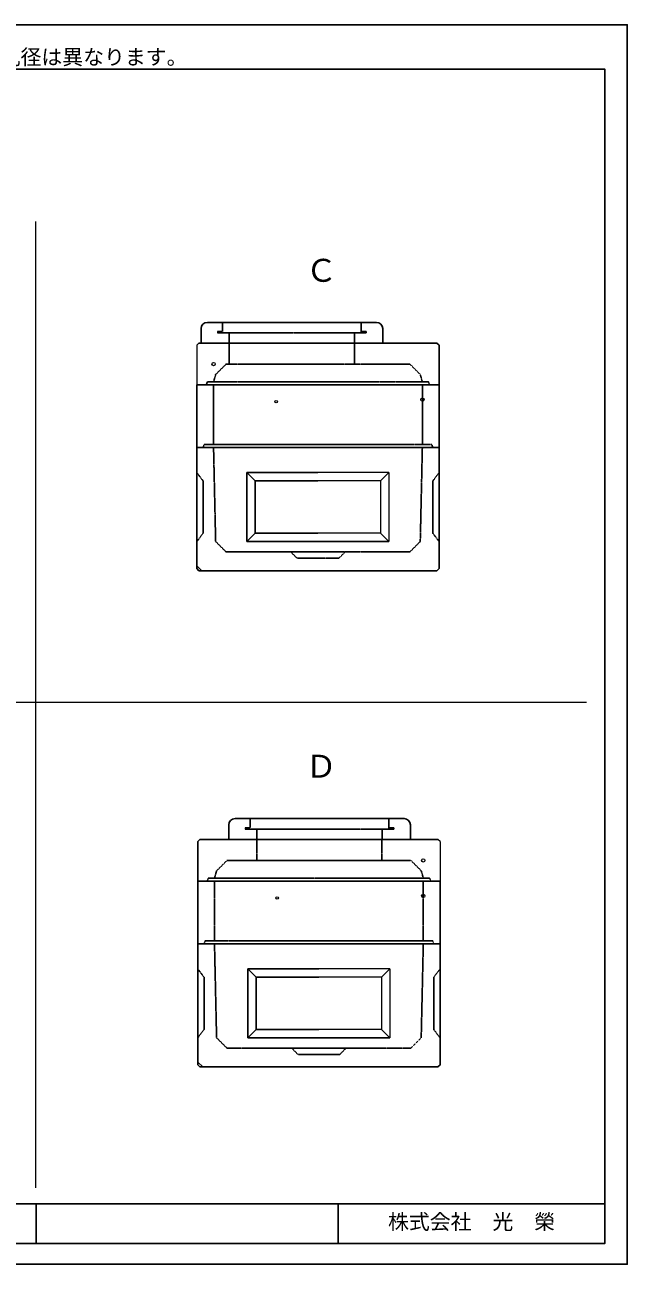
# Model space of a CAD drawing. Units: millimetres, scale not verified. Extents: x -420 to 421, y -297 to 297.
# Drawn here: x 132 to 421, y -297 to 297 of the extents above; entities that cross this region are included whole.
import ezdxf
from ezdxf.enums import TextEntityAlignment as Align

# ---------------------------------------------------------------- set-up
doc = ezdxf.new("R2010")
doc.units = ezdxf.units.MM
doc.linetypes.add('USER2', pattern=[4.7625, 3.175, -1.5875])
doc.layers.add('0-0', color=7, linetype='Continuous')
for name, color, linetype, lineweight in [('0-1_0', 9, 'Continuous', 25), ('0-2_dims', 7, 'Continuous', 18), ('0-3_pen1実線', 4, 'Continuous', 13), ('0-4_pen2実線', 3, 'Continuous', 13), ('0-5_pen3実線', 7, 'Continuous', 25), ('0-6_pen4実線', 7, 'Continuous', 25), ('0-7_pen2破線', 3, 'USER2', 25), ('0-9_draw', 7, 'Continuous', 13)]:
    doc.layers.add(name, color=color, linetype=linetype, lineweight=lineweight)
doc.styles.add('ＭＳ ゴシック', font='')
doc.styles.get('ＭＳ ゴシック').set_extended_font_data('MS Gothic')

# ---------------------------------------------------------------- blocks, each defined once
blk = doc.blocks.new('部分図 1')
at = {"layer": '0-1_0'}
blk.add_lwpolyline([(0, 0), (16824, 0), (16824, 11878), (0, 11878)], close=True, dxfattribs=at)
at = {"layer": '0-2_dims'}
for p, q in [((11159.96, 731.96), (11159.96, 9993)), ((16434, 5383), (5700, 5383))]:
    blk.add_line(p, q, dxfattribs=at)
at = {"layer": '0-3_pen1実線'}
for p, q in [((13012.67, 8920.19), (13006.71, 8926.15)), ((12748.83, 6646), (12701.93, 6692.9)), ((13277.87, 4164.32), (13271.91, 4170.27)), ((12757.83, 1890), (12710.93, 1936.9))]:
    blk.add_line(p, q, dxfattribs=at)
at = {"layer": '0-4_pen2実線'}
for p, q in [((12900.67, 8938.15), (12900.67, 8926.15)), ((13165.87, 4182.27), (13165.87, 4170.27))]:
    blk.add_line(p, q, dxfattribs=at)
for centre, radius in [((12861.93, 8626.08), 16), ((13461.93, 8266), 12), ((14861.93, 8286), 16), ((14870.93, 3870.2), 16), ((13470.93, 3510), 12), ((14870.93, 3530), 16)]:
    blk.add_circle(centre, radius, dxfattribs=at)
at = {"layer": '0-5_pen3実線'}
for p, q in [((12742.67, 8966.15), (12742.67, 8826.15)), ((14422.67, 9026.15), (12802.67, 9026.15)), ((14482.67, 8966.15), (14482.67, 8826.15)), ((15001.93, 8826.08), (12721.93, 8826.08)), ((15021.93, 8806.08), (15001.93, 8826.08)), ((15021.93, 8426.08), (15021.93, 8806.08)), ((15021.93, 8426.07), (12701.93, 8426.08)), ((12701.93, 8426), (12701.93, 7826)), ((15021.93, 8426), (15021.93, 7826)), ((12701.93, 6666), (12701.93, 7826)), ((15021.93, 7826), (12701.93, 7826)), ((13861.93, 7586), (13181.93, 7586)), ((13181.93, 7586), (13181.93, 6926)), ((13181.93, 7586), (13261.93, 7506)), ((13261.93, 7006), (13181.93, 6926)), ((14541.93, 6926), (13181.93, 6926)), ((13861.93, 7006), (13261.93, 7006)), ((12701.93, 6666), (12721.93, 6646)), ((15001.93, 6646), (12721.93, 6646)), ((13007.87, 4210.27), (13007.87, 4070.27)), ((14687.87, 4270.27), (13067.87, 4270.27)), ((14747.87, 4210.27), (14747.87, 4070.27)), ((12710.93, 4050.2), (12730.93, 4070.2)), ((12710.93, 3670.2), (12710.93, 4050.2)), ((12730.93, 4070.2), (15010.93, 4070.2)), ((12710.93, 3670.2), (15030.93, 3670.2)), ((12710.93, 3670), (12710.93, 3070)), ((15030.93, 3670), (15030.93, 3070)), ((12710.93, 1910), (12710.93, 3070)), ((15030.93, 3070), (12710.93, 3070)), ((13870.93, 2830), (13190.93, 2830)), ((13190.93, 2830), (13190.93, 2170)), ((13190.93, 2830), (13270.93, 2750)), ((13270.93, 2250), (13190.93, 2170)), ((14550.93, 2170), (13190.93, 2170)), ((13870.93, 2250), (13270.93, 2250)), ((12710.93, 1910), (12730.93, 1890)), ((15010.93, 1890), (12730.93, 1890)), ((11164, 580), (11164, 200))]:
    blk.add_line(p, q, dxfattribs=at)
for points in [[(15021.93, 7826), (15021.93, 6666), (15001.93, 6646)], [(13861.93, 7506), (13261.93, 7506), (13261.93, 7006)], [(15030.93, 3070), (15030.93, 1910), (15010.93, 1890)], [(13870.93, 2750), (13270.93, 2750), (13270.93, 2250)]]:
    blk.add_lwpolyline(points, dxfattribs=at)
for centre, start, end in [((12802.67, 8966.15), 90, 180), ((14422.67, 8966.15), 0, 90), ((13067.87, 4210.27), 90, 180), ((14687.87, 4210.27), 0, 90)]:
    blk.add_arc(centre, 60, start, end, dxfattribs=at)
at = {"layer": '0-6_pen4実線'}
for p, q in [((200, 580), (16610, 580)), ((14055, 580), (14055, 200))]:
    blk.add_line(p, q, dxfattribs=at)
blk.add_lwpolyline([(200, 200), (16610, 200), (16610, 11452), (200, 11452)], close=True, dxfattribs=at)
at = {"layer": '0-7_pen2破線'}
for p, q in [((12900.67, 8938.15), (12948.67, 8938.15)), ((12900.67, 8926.15), (13012.67, 8926.15)), ((12948.67, 9026.15), (12948.67, 8938.15)), ((13012.67, 8926.15), (13012.67, 8826.15)), ((14324.67, 8926.15), (13012.67, 8926.15)), ((14212.67, 8926.15), (14212.67, 8826.15)), ((14276.67, 9026.15), (14276.67, 8926.15)), ((14324.67, 8938.15), (14276.67, 8938.15)), ((14324.67, 8938.15), (14324.67, 8926.15)), ((13011.93, 8826.08), (13011.93, 8626.08)), ((14211.93, 8826.08), (14211.93, 8626.08)), ((12881.93, 8526.08), (12981.93, 8626.08)), ((13861.93, 8626.08), (12981.93, 8626.08)), ((14741.93, 8626.08), (13861.93, 8626.08)), ((14741.93, 8626.08), (14841.93, 8526.08)), ((12801.93, 8456.08), (12791.93, 8426.08)), ((13861.93, 8456.08), (12801.93, 8456.08)), ((12881.93, 8526.08), (12861.93, 8456.08)), ((14921.93, 8456.08), (13861.93, 8456.08)), ((14841.93, 8526.08), (14861.93, 8456.08)), ((14921.93, 8456.08), (14931.93, 8426.08)), ((12861.93, 8426), (12861.93, 7856)), ((14861.93, 8426), (14861.93, 7856)), ((12761.93, 7826), (12771.93, 7856)), ((12771.93, 7856), (13861.93, 7856)), ((13861.93, 7856), (14951.93, 7856)), ((14961.93, 7826), (14951.93, 7856)), ((12861.93, 7826), (12881.93, 6926)), ((14841.93, 6926), (14861.93, 7826)), ((12701.93, 7586), (12761.93, 7506)), ((12761.93, 7506), (12761.93, 7006)), ((12761.93, 7006), (12701.93, 6926)), ((12881.93, 6926), (12981.93, 6826)), ((14741.93, 6826), (14841.93, 6926)), ((14741.93, 6826), (12981.93, 6826)), ((14061.93, 6766), (14121.93, 6826)), ((13165.87, 4182.27), (13213.87, 4182.27)), ((13165.87, 4170.27), (13277.87, 4170.27)), ((13213.87, 4270.27), (13213.87, 4182.27)), ((13277.87, 4170.27), (13277.87, 4070.27)), ((14589.87, 4170.27), (13277.87, 4170.27)), ((14477.87, 4170.27), (14477.87, 4070.27)), ((14541.87, 4270.27), (14541.87, 4170.27)), ((14589.87, 4182.27), (14541.87, 4182.27)), ((14589.87, 4182.27), (14589.87, 4170.27)), ((13274.93, 4070.2), (13274.93, 3870.2)), ((14474.93, 4070.2), (14474.93, 3870.2)), ((12990.93, 3870.2), (12890.93, 3770.2)), ((12990.93, 3870.2), (13870.93, 3870.2)), ((13870.93, 3870.2), (14750.93, 3870.2)), ((14850.93, 3770.2), (14750.93, 3870.2)), ((12810.93, 3700.2), (12800.93, 3670.2)), ((12810.93, 3700.2), (13870.93, 3700.2)), ((12890.93, 3770.2), (12870.93, 3700.2)), ((13870.93, 3700.2), (14930.93, 3700.2)), ((14850.93, 3770.2), (14870.93, 3700.2)), ((14930.93, 3700.2), (14940.93, 3670.2)), ((12870.93, 3670), (12870.93, 3100)), ((14870.93, 3670), (14870.93, 3100)), ((12770.93, 3070), (12780.93, 3100)), ((12780.93, 3100), (13870.93, 3100)), ((13870.93, 3100), (14960.93, 3100)), ((14970.93, 3070), (14960.93, 3100)), ((12870.93, 3070), (12890.93, 2170)), ((14850.93, 2170), (14870.93, 3070)), ((12710.93, 2830), (12770.93, 2750)), ((12770.93, 2750), (12770.93, 2250)), ((12770.93, 2250), (12710.93, 2170)), ((12890.93, 2170), (12990.93, 2070)), ((14750.93, 2070), (14850.93, 2170)), ((14750.93, 2070), (12990.93, 2070)), ((14070.93, 2010), (14130.93, 2070))]:
    blk.add_line(p, q, dxfattribs=at)
for points in [[(15021.93, 7586), (14961.93, 7506), (14961.93, 7006), (15021.93, 6926)], [(14061.93, 6766), (13661.93, 6766), (13601.93, 6826)], [(15030.93, 2830), (14970.93, 2750), (14970.93, 2250), (15030.93, 2170)], [(14070.93, 2010), (13670.93, 2010), (13610.93, 2070)]]:
    blk.add_lwpolyline(points, dxfattribs=at)
at = {"layer": '0-9_draw'}
for p, q in [((12701.93, 8806.08), (12721.93, 8826.08)), ((12701.93, 8806.08), (12701.93, 8426.08)), ((14541.93, 7586), (13861.93, 7586)), ((14461.93, 7506), (13861.93, 7506)), ((14541.93, 7586), (14461.93, 7506)), ((14461.93, 7506), (14461.93, 7006)), ((14541.93, 7586), (14541.93, 6926)), ((14461.93, 7006), (13861.93, 7006)), ((14461.93, 7006), (14541.93, 6926)), ((15030.93, 4050.2), (15010.93, 4070.2)), ((15030.93, 4050.2), (15030.93, 3670.2)), ((14550.93, 2830), (13870.93, 2830)), ((14470.93, 2750), (13870.93, 2750)), ((14550.93, 2830), (14470.93, 2750)), ((14470.93, 2750), (14470.93, 2250)), ((14550.93, 2830), (14550.93, 2170)), ((14470.93, 2250), (13870.93, 2250)), ((14470.93, 2250), (14550.93, 2170))]:
    blk.add_line(p, q, dxfattribs=at)
at = {"layer": '0-2_dims', "style": 'ＭＳ ゴシック'}
for s, height, p in [('※ＦＥＰ管メーカー・継手メーカーに依り、削孔径は異なります。', 146.6, (6613.66, 11451.93)), ('Ｃ', 219.9, (13744.01, 9348.8)), ('Ｄ', 219.9, (13742.21, 4596.4))]:
    blk.add_text(s, height=height, dxfattribs=at).set_placement(p, align=Align.BOTTOM_LEFT)
at = {"layer": '0-5_pen3実線', "style": 'ＭＳ ゴシック'}
blk.add_text('株式会社\u3000光\u3000榮', height=146.6, dxfattribs=at).set_placement((14533, 290), align=Align.BOTTOM_LEFT)

msp = doc.modelspace()

# ---------------------------------------------------------------- block references
at = {"layer": '0-0', "xscale": 0.05, "yscale": 0.05}
msp.add_blockref('部分図 1', (-420.5, -297), dxfattribs=at)

doc.saveas('drawing.dxf')
